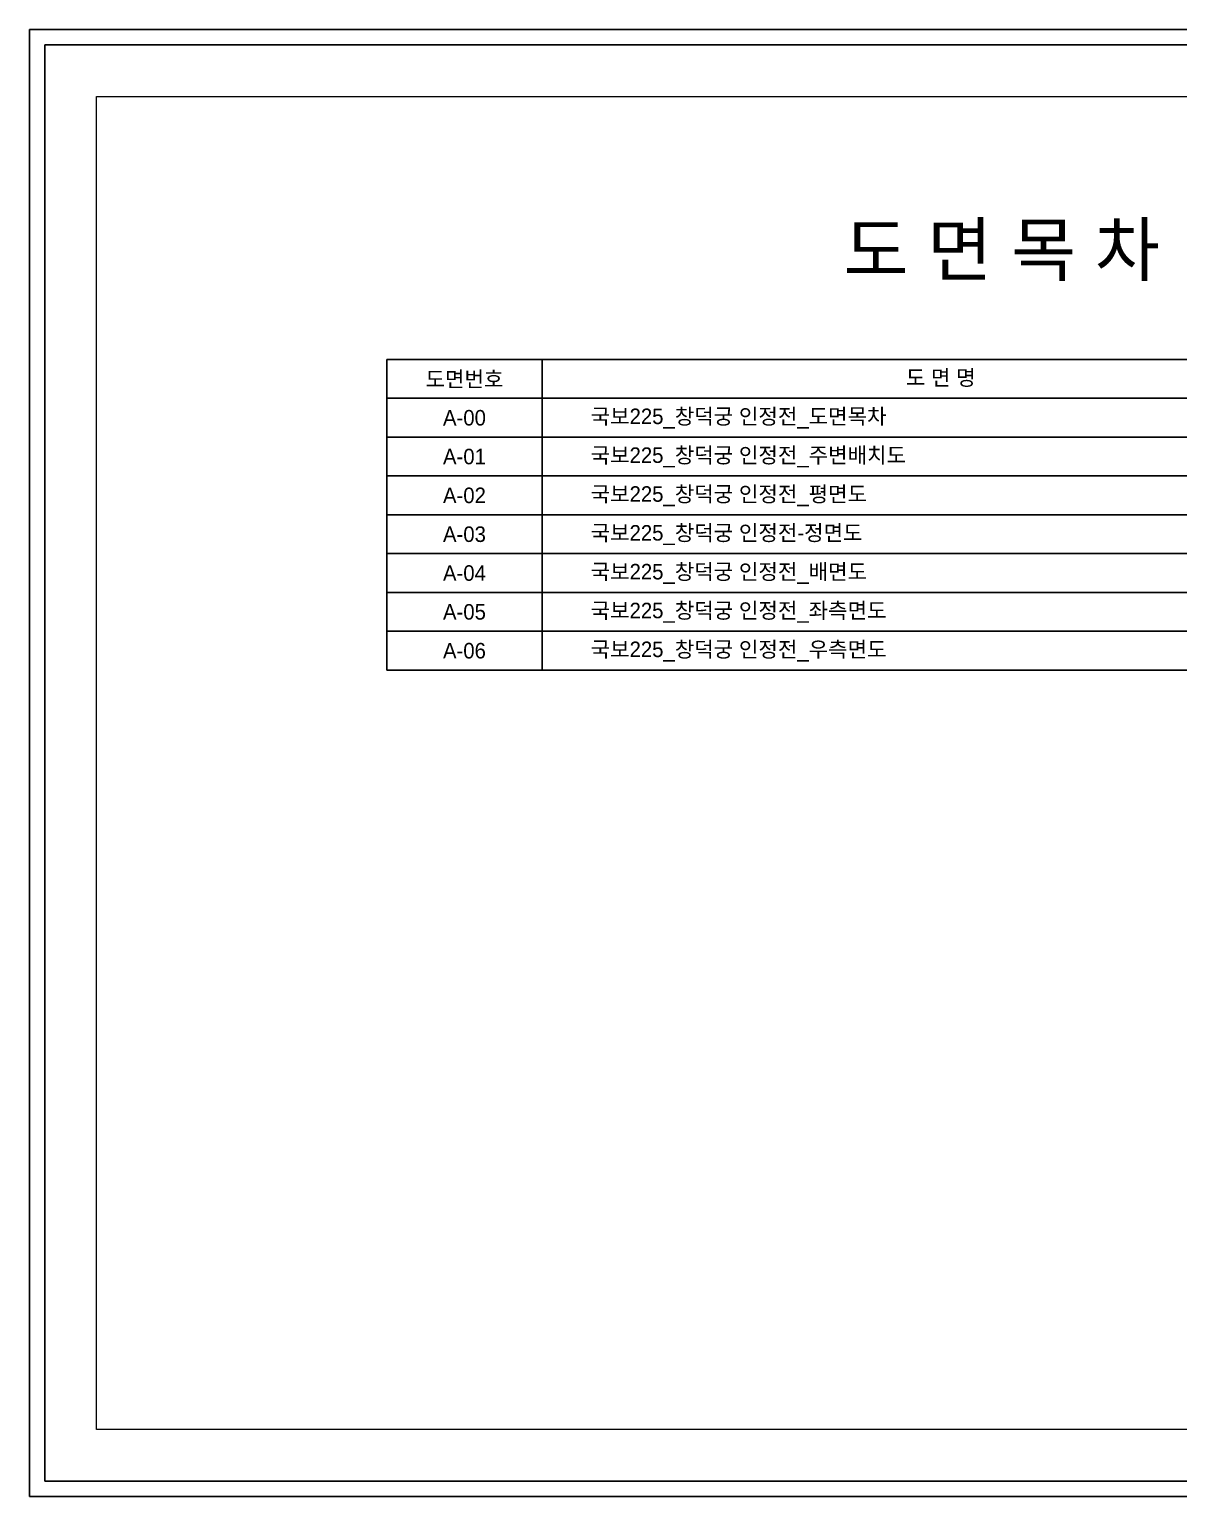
# Model space of a CAD drawing. Header units: millimetres. Extents: x -396231 to 224016, y 0 to 56679.
# Drawn here: x -306231 to -261821, y 0 to 56679 of the extents above; entities that cross this region are included whole.
import ezdxf
from ezdxf.enums import TextEntityAlignment as Align

# ---------------------------------------------------------------- set-up
doc = ezdxf.new("R2010")
doc.units = ezdxf.units.MM
doc.layers.add('Plot 설정선', color=251, linetype='Continuous', lineweight=9, plot=False)
doc.layers.add('text', color=7, linetype='Continuous')
doc.layers.add('WIPCO', color=3, linetype='Continuous', lineweight=9)
doc.styles.add('WIPCO', font='')
doc.styles.get('WIPCO').set_extended_font_data('Dotum')

msp = doc.modelspace()

# ---------------------------------------------------------------- linework, layer by layer
at = {"layer": 'Plot 설정선'}
msp.add_lwpolyline([(-306230.7, 56678.6), (-306230.7, 0), (-306230.7, 56678.6), (-225983.7, 56678.6), (-306230.7, 56678.6), (-306230.7, 0), (-306230.7, 56678.6), (-225983.7, 56678.6), (-225983.7, 0), (-306230.7, 0), (-225983.7, 0), (-225983.7, 56678.6), (-225983.7, 0), (-306230.7, 0)], dxfattribs=at)
msp.add_lwpolyline([(-303630.7, 54078.6), (-233688.3, 54078.6), (-233688.3, 2600), (-303630.7, 2600)], close=True, dxfattribs=at)
at = {"layer": 'text'}
for p, q in [((-244901, 43930.1), (-292417.9, 43930.1)), ((-292417.9, 43930.1), (-292417.9, 31930.1)), ((-286417.9, 43930.1), (-286417.9, 31930.1)), ((-286417.9, 43930.1), (-286417.9, 31930.1)), ((-286417.9, 42430.1), (-292417.9, 42430.1)), ((-244901, 42430.1), (-286417.9, 42430.1)), ((-286417.9, 40930.1), (-292417.9, 40930.1)), ((-244901, 40930.1), (-286417.9, 40930.1)), ((-286417.9, 39430.1), (-292417.9, 39430.1)), ((-244901, 39430.1), (-286417.9, 39430.1)), ((-286417.9, 37930.1), (-292417.9, 37930.1)), ((-244901, 37930.1), (-286417.9, 37930.1)), ((-286417.9, 36430.1), (-292417.9, 36430.1)), ((-244901, 36430.1), (-286417.9, 36430.1)), ((-244901, 34930.1), (-292417.9, 34930.1)), ((-244901, 33430.1), (-292417.9, 33430.1)), ((-286417.9, 31930.1), (-292417.9, 31930.1)), ((-244901, 31930.1), (-286417.9, 31930.1))]:
    msp.add_line(p, q, dxfattribs=at)
at = {"layer": 'WIPCO', "color": 3, "lineweight": -3}
msp.add_lwpolyline([(-226583.7, 600), (-305630.7, 600), (-305630.7, 56078.6), (-226583.7, 56078.6)], close=True, dxfattribs=at)

# ---------------------------------------------------------------- texts
at = {"layer": 'text', "style": 'WIPCO'}
for s, height, p in [('도 면 목 차', 2000, (-268659.5, 48193.7)), ('도면번호', 600, (-289417.9, 43180.1)), ('A-00', 600, (-289417.9, 41675.7)), ('A-01', 600, (-289417.9, 40177.5)), ('A-02', 600, (-289417.9, 38677.5)), ('A-03', 600, (-289417.9, 37177.5)), ('A-04', 600, (-289417.9, 35677.5)), ('A-05', 600, (-289417.9, 34177.5)), ('A-06', 600, (-289417.9, 32677.5))]:
    msp.add_text(s, height=height, dxfattribs=at).set_placement(p, align=Align.MIDDLE)
for s, p in [('도 면 명', (-272362.2, 42926)), ('국보225_창덕궁 인정전_도면목차', (-284543.3, 41429.7)), ('국보225_창덕궁 인정전_주변배치도', (-284543.3, 39929.7)), ('국보225_창덕궁 인정전_평면도', (-284543.3, 38429.7)), ('국보225_창덕궁 인정전-정면도', (-284543.3, 36929.7)), ('국보225_창덕궁 인정전_배면도', (-284543.3, 35429.7)), ('국보225_창덕궁 인정전_좌측면도', (-284543.3, 33929.7)), ('국보225_창덕궁 인정전_우측면도', (-284543.3, 32429.7))]:
    msp.add_text(s, height=600, dxfattribs=at).set_placement(p)

doc.saveas('drawing.dxf')
